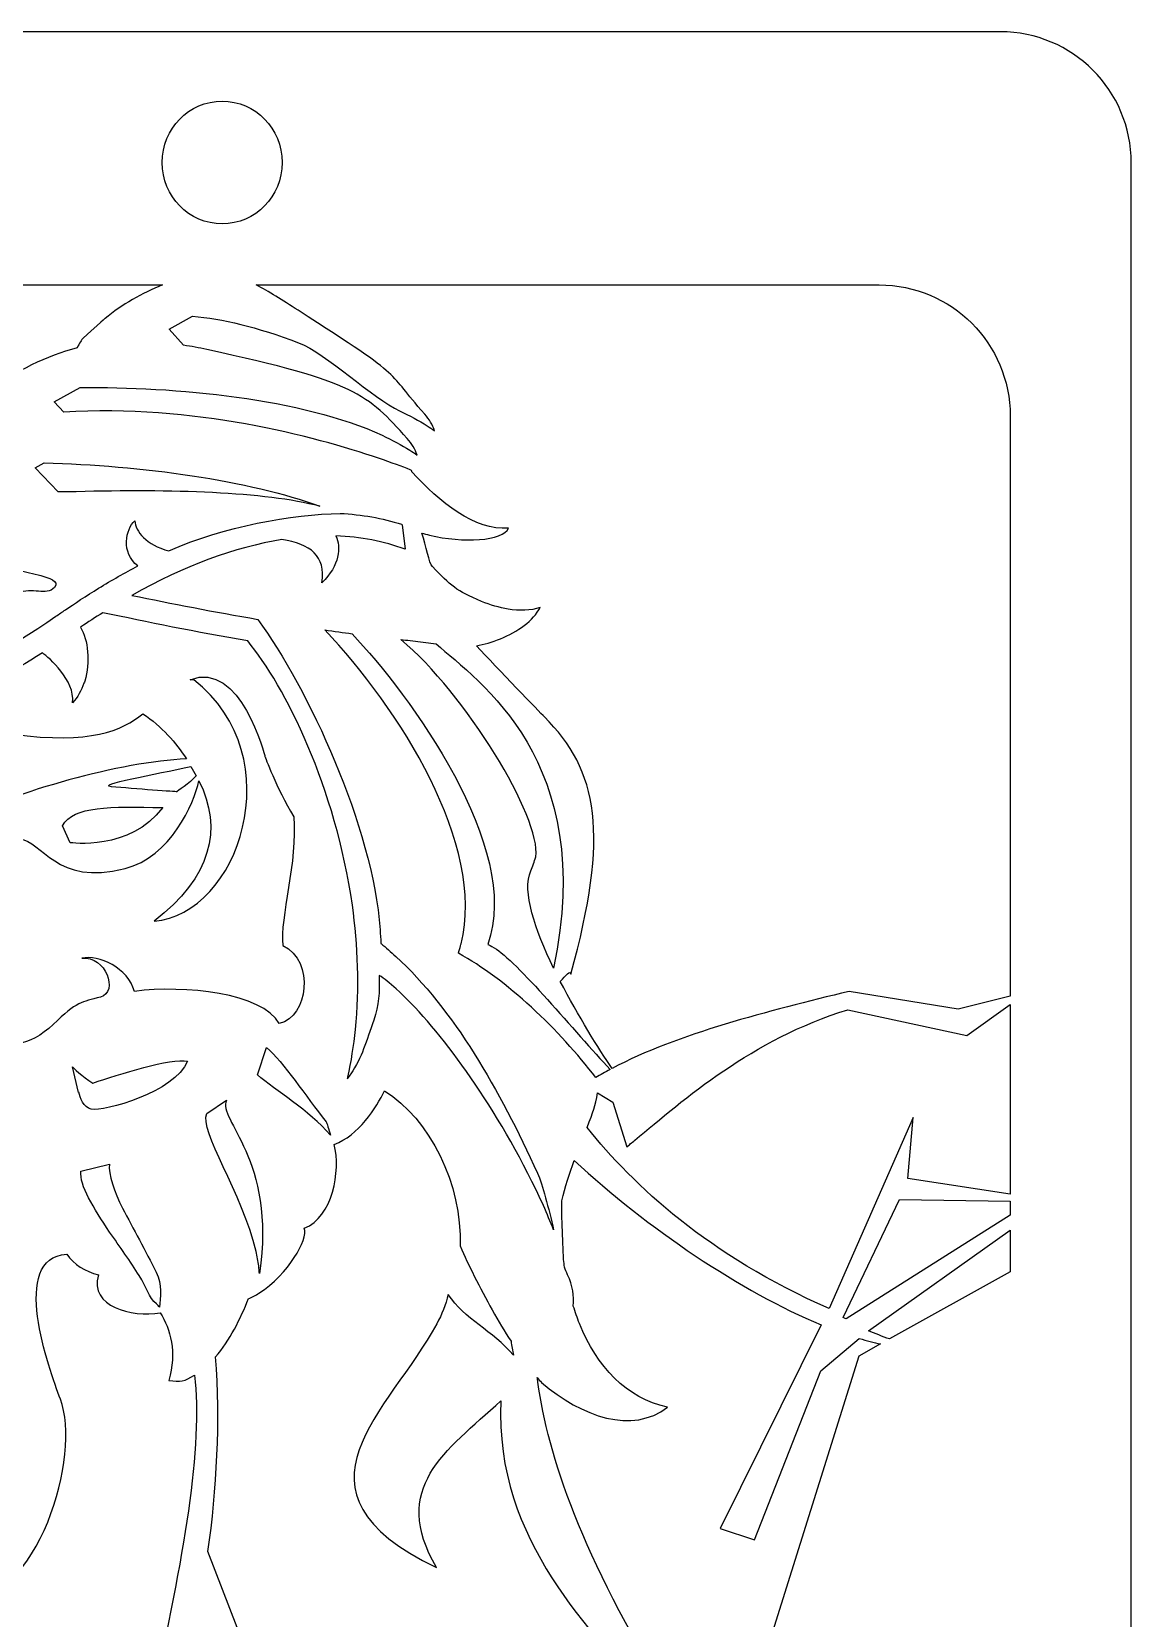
# Model space of a CAD drawing. Extents: x 895 to 1314, y 693 to 1260.
# Drawn here: x 1060.4 to 1313.9, y 894 to 1259.8 of the extents above; entities that cross this region are included whole.
import ezdxf

# ---------------------------------------------------------------- set-up
doc = ezdxf.new("R2010")
doc.units = 0
doc.layers.add('H0113', color=7, linetype='CONTINUOUS')

msp = doc.modelspace()

# ---------------------------------------------------------------- linework, layer by layer
at = {"layer": 'H0113', "color": 7}
for points in [[(1283.685968, 1259.750669), (924.856977, 1259.750669)], [(1313.885967, 723.276682), (1313.885967, 1229.545669)], [(952.782976, 1201.37767), (1090.536973, 1201.37767)], [(1112.119972, 1201.37767), (1255.758969, 1201.37767)], [(1077.272973, 1193.61067), (1077.259973, 1193.60867)], [(1095.388973, 1187.47367), (1092.013973, 1191.19667), (1097.409973, 1194.19467)], [(1067.743973, 1172.017671), (1065.562973, 1174.424671), (1071.510973, 1177.728671)], [(1285.963968, 1171.167671), (1285.963968, 1037.460674), (1273.997968, 1034.448674), (1248.845969, 1038.530674)], [(1061.182973, 1159.234671), (1063.228973, 1160.344671)], [(1066.445973, 1153.688671), (1061.182973, 1159.234671)], [(1145.764971, 1146.090671), (1146.442971, 1140.432671)], [(1147.623971, 1119.418672), (1153.619971, 1118.650672)], [(1097.708973, 1110.363672), (1096.855973, 1110.354672)], [(1069.208973, 1072.803673), (1067.473973, 1076.711673)], [(1248.511969, 1034.306674), (1275.985968, 1028.354674), (1285.963968, 1035.490674), (1285.963968, 991.816675), (1262.345968, 995.404675)], [(1112.393972, 1019.292675), (1114.526972, 1025.604674)], [(1071.115973, 1015.251675), (1069.788973, 1021.097674)], [(1100.736972, 1010.393675), (1105.282972, 1013.425675)], [(1190.83197, 1015.135675), (1194.35897, 1012.976675), (1197.61197, 1002.673675)], [(1262.345968, 995.404675), (1263.614968, 1009.479675), (1244.211969, 965.433676)], [(1071.694973, 997.069675), (1078.255973, 998.707675)], [(1247.473969, 963.311676), (1260.438968, 990.539675), (1285.963968, 990.161675), (1285.963968, 986.923675), (1248.109969, 963.049676)], [(1253.284969, 960.260676), (1285.963968, 983.466675), (1285.963968, 973.851676), (1258.140969, 958.394676)], [(1242.345969, 961.675676), (1219.05797, 914.728677), (1227.000969, 912.077677), (1242.273969, 951.074676), (1251.178969, 958.502676)], [(1256.066969, 957.241676), (1251.031969, 954.445676), (1226.374969, 875.685678)], [(1107.719972, 891.889678), (1100.995972, 909.407677)]]:
    msp.add_lwpolyline(points, dxfattribs=at)
at = {"layer": 'H0113', "color": 1}
for points in [[(1283.685968, 1259.750669), (924.856977, 1259.750669)], [(1313.885967, 723.276682), (1313.885967, 1229.545669)], [(952.782976, 1201.37767), (1090.536973, 1201.37767)], [(1112.119972, 1201.37767), (1255.758969, 1201.37767)], [(1077.272973, 1193.61067), (1077.259973, 1193.60867)], [(1095.388973, 1187.47367), (1092.013973, 1191.19667), (1097.409973, 1194.19467)], [(1067.743973, 1172.017671), (1065.562973, 1174.424671), (1071.510973, 1177.728671)], [(1285.963968, 1171.167671), (1285.963968, 1037.460674), (1273.997968, 1034.448674), (1248.845969, 1038.530674)], [(1061.182973, 1159.234671), (1063.228973, 1160.344671)], [(1066.445973, 1153.688671), (1061.182973, 1159.234671)], [(1145.764971, 1146.090671), (1146.442971, 1140.432671)], [(1147.623971, 1119.418672), (1153.619971, 1118.650672)], [(1097.708973, 1110.363672), (1096.855973, 1110.354672)], [(1069.208973, 1072.803673), (1067.473973, 1076.711673)], [(1248.511969, 1034.306674), (1275.985968, 1028.354674), (1285.963968, 1035.490674), (1285.963968, 991.816675), (1262.345968, 995.404675)], [(1112.393972, 1019.292675), (1114.526972, 1025.604674)], [(1071.115973, 1015.251675), (1069.788973, 1021.097674)], [(1100.736972, 1010.393675), (1105.282972, 1013.425675)], [(1190.83197, 1015.135675), (1194.35897, 1012.976675), (1197.61197, 1002.673675)], [(1262.345968, 995.404675), (1263.614968, 1009.479675), (1244.211969, 965.433676)], [(1071.694973, 997.069675), (1078.255973, 998.707675)], [(1247.473969, 963.311676), (1260.438968, 990.539675), (1285.963968, 990.161675), (1285.963968, 986.923675), (1248.109969, 963.049676)], [(1253.284969, 960.260676), (1285.963968, 983.466675), (1285.963968, 973.851676), (1258.140969, 958.394676)], [(1242.345969, 961.675676), (1219.05797, 914.728677), (1227.000969, 912.077677), (1242.273969, 951.074676), (1251.178969, 958.502676)], [(1256.066969, 957.241676), (1251.031969, 954.445676), (1226.374969, 875.685678)], [(1107.719972, 891.889678), (1100.995972, 909.407677)]]:
    msp.add_lwpolyline(points, dxfattribs=at)
for points in [[(1283.685968, 1259.750669)], [(1104.271972, 1243.743669)], [(1285.963968, 1171.167671)], [(1127.922972, 1121.843672)], [(1078.724973, 1085.703673)], [(1090.552973, 1080.906673)], [(1175.414971, 1066.328673)], [(1084.021973, 1038.530674)], [(1139.231972, 1031.909674)], [(1112.393972, 1019.292675)], [(1074.092973, 1011.388675)], [(1100.736972, 1010.393675)], [(1081.272973, 988.566675)]]:
    msp.add_lwpolyline(points, close=True, dxfattribs=at)
at = {"layer": 'H0113', "color": 7}
for points in [[(1313.885967, 1229.545669), (1313.885967, 1246.227669), (1300.364967, 1259.750669), (1283.685968, 1259.750669)], [(1090.428973, 1229.601669), (1090.428973, 1237.411669), (1096.626973, 1243.743669), (1104.271972, 1243.743669)], [(1104.271972, 1243.743669), (1111.915972, 1243.743669), (1118.113972, 1237.411669), (1118.113972, 1229.601669)], [(1104.271972, 1215.45967), (1096.626973, 1215.45967), (1090.428973, 1221.791669), (1090.428973, 1229.601669)], [(1118.113972, 1229.601669), (1118.113972, 1221.791669), (1111.915972, 1215.45967), (1104.271972, 1215.45967)], [(1090.536973, 1201.37767), (1085.759973, 1199.45367), (1081.172973, 1196.90167), (1077.272973, 1193.61067)], [(1121.763972, 1195.54667), (1118.114972, 1197.87767), (1115.018972, 1199.87667), (1112.119972, 1201.37767)], [(1255.758969, 1201.37767), (1272.440968, 1201.37767), (1285.963968, 1187.85267), (1285.963968, 1171.167671)], [(1077.259973, 1193.60867), (1077.259973, 1193.60867), (1077.850973, 1194.22667), (1072.192973, 1189.10467)], [(1097.409973, 1194.19467), (1104.316972, 1193.56367), (1112.136972, 1191.75667), (1121.904972, 1188.03567)], [(1150.965971, 1171.599671), (1141.736971, 1181.86167), (1147.772971, 1178.931671), (1121.763972, 1195.54667)], [(1072.192973, 1189.10467), (1071.871973, 1188.81467), (1071.326973, 1187.84067), (1070.845973, 1186.90467)], [(1070.845973, 1186.90467), (1063.744973, 1184.90467), (1056.543974, 1181.66567), (1050.821974, 1176.838671)], [(1100.736972, 1186.50167), (1098.917973, 1186.89767), (1097.136973, 1187.21567), (1095.388973, 1187.47367)], [(1146.941971, 1165.978671), (1137.711972, 1176.240671), (1135.156972, 1178.998671), (1100.736972, 1186.50167)], [(1121.904972, 1188.03567), (1128.213972, 1185.63167), (1139.107972, 1175.173671), (1145.192971, 1172.332671)], [(1071.510973, 1177.728671), (1093.215973, 1177.950671), (1122.822972, 1175.277671), (1141.168971, 1166.712671)], [(1140.340971, 1161.430671), (1125.606972, 1166.447671), (1097.506973, 1173.940671), (1067.743973, 1172.017671)], [(1145.192971, 1172.332671), (1147.493971, 1171.256671), (1149.630971, 1170.105671), (1151.568971, 1168.884671)], [(1153.242971, 1167.779671), (1152.775971, 1169.114671), (1152.057971, 1170.380671), (1150.965971, 1171.599671)], [(1141.168971, 1166.712671), (1143.469971, 1165.635671), (1145.605971, 1164.485671), (1147.543971, 1163.264671)], [(1151.568971, 1168.884671), (1152.143971, 1168.523671), (1152.702971, 1168.156671), (1153.242971, 1167.779671)], [(1149.217971, 1162.158671), (1148.750971, 1163.494671), (1148.033971, 1164.760671), (1146.941971, 1165.978671)], [(1147.543971, 1163.264671), (1148.118971, 1162.903671), (1148.678971, 1162.535671), (1149.217971, 1162.158671)], [(1063.228973, 1160.344671), (1085.490973, 1159.827671), (1110.718972, 1156.337671), (1126.760972, 1150.348671)], [(1147.602971, 1158.765671), (1145.806971, 1159.483671), (1143.354971, 1160.403671), (1140.340971, 1161.430671)], [(1147.925971, 1158.637671), (1147.823971, 1158.679671), (1147.710971, 1158.725671), (1147.602971, 1158.765671)], [(1148.008971, 1158.320671), (1147.981971, 1158.429671), (1147.954971, 1158.533671), (1147.925971, 1158.637671)], [(1170.293971, 1145.344671), (1162.643971, 1144.566671), (1154.359971, 1151.366671), (1148.008971, 1158.320671)], [(1070.634973, 1153.712671), (1069.237973, 1153.677671), (1067.839973, 1153.674671), (1066.445973, 1153.688671)], [(1126.760972, 1150.348671), (1114.102972, 1153.745671), (1092.250973, 1154.252671), (1070.634973, 1153.712671)], [(1091.980973, 1140.080671), (1104.532972, 1145.721671), (1120.518972, 1148.548671), (1131.503972, 1148.707671)], [(1131.503972, 1148.707671), (1136.449972, 1148.462671), (1141.181971, 1147.639671), (1145.654971, 1146.223671)], [(1084.838973, 1136.603672), (1080.845973, 1139.586672), (1082.034973, 1145.184671), (1084.132973, 1146.998671)], [(1084.132973, 1146.998671), (1084.303973, 1144.601671), (1086.724973, 1141.415671), (1091.980973, 1140.080671)], [(1145.654971, 1146.223671), (1145.694971, 1146.175671), (1145.725971, 1146.138671), (1145.764971, 1146.090671)], [(1152.076971, 1143.704671), (1159.710971, 1141.842671), (1169.032971, 1142.266671), (1170.293971, 1145.344671)], [(1118.044972, 1142.681671), (1107.204972, 1140.940671), (1095.509973, 1136.585672), (1083.461973, 1129.824672)], [(1127.267972, 1132.744672), (1128.289972, 1138.911672), (1124.553972, 1141.657671), (1118.044972, 1142.681671)], [(1130.504972, 1143.514671), (1131.724972, 1140.967671), (1131.406972, 1136.707672), (1127.267972, 1132.744672)], [(1146.442971, 1140.432671), (1141.520971, 1142.293671), (1136.207972, 1143.325671), (1130.504972, 1143.514671)], [(1152.744971, 1136.437672), (1151.953971, 1137.251672), (1151.329971, 1141.156671), (1150.289971, 1144.193671)], [(1150.289971, 1144.193671), (1150.870971, 1144.016671), (1151.467971, 1143.852671), (1152.076971, 1143.704671)], [(1057.441974, 1135.562672), (1058.971974, 1135.205672), (1060.673973, 1134.812672), (1062.495973, 1134.397672)], [(1062.495973, 1134.397672), (1064.029973, 1133.880672), (1066.933973, 1133.120672), (1065.596973, 1131.635672)], [(1075.762973, 1131.453672), (1078.814973, 1133.322672), (1081.842973, 1135.037672), (1084.838973, 1136.603672)], [(1164.084971, 1128.435672), (1158.230971, 1130.826672), (1156.965971, 1132.094672), (1152.744971, 1136.437672)], [(1065.596973, 1131.635672), (1063.695973, 1129.523672), (1060.560973, 1131.901672), (1057.040974, 1130.217672)], [(1068.149973, 1126.507672), (1069.995973, 1127.758672), (1073.069973, 1129.810672), (1075.747973, 1131.457672)], [(1075.747973, 1131.457672), (1075.752973, 1131.456672), (1075.757973, 1131.455672), (1075.762973, 1131.453672)], [(1065.946973, 1124.993672), (1066.683973, 1125.513672), (1067.415973, 1126.006672), (1068.149973, 1126.507672)], [(1083.461973, 1129.824672), (1092.525973, 1127.940672), (1102.536972, 1125.990672), (1112.517972, 1124.282672)], [(1170.175971, 1126.654672), (1168.188971, 1126.986672), (1166.126971, 1127.602672), (1164.084971, 1128.435672)], [(1168.414971, 1119.802672), (1172.393971, 1121.426672), (1176.080971, 1123.980672), (1177.575971, 1127.027672)], [(1177.575971, 1127.027672), (1175.385971, 1126.271672), (1172.845971, 1126.210672), (1170.175971, 1126.654672)], [(1032.189974, 1107.531672), (1043.336974, 1111.466672), (1054.966974, 1117.252672), (1065.946973, 1124.993672)], [(1076.743973, 1125.826672), (1075.044973, 1124.757672), (1073.336973, 1123.642672), (1071.626973, 1122.480672)], [(1110.170972, 1119.307672), (1098.482973, 1121.336672), (1086.825973, 1123.676672), (1076.743973, 1125.826672)], [(1112.517972, 1124.282672), (1124.022972, 1108.426672), (1139.006972, 1076.522673), (1140.679971, 1052.745674)], [(1071.626973, 1122.480672), (1073.341973, 1119.533672), (1073.903973, 1114.440672), (1072.569973, 1110.054672)], [(1134.287972, 1058.371674), (1130.479972, 1085.418673), (1118.797972, 1108.932672), (1110.170972, 1119.307672)], [(1127.922972, 1121.843672), (1130.131972, 1121.522672), (1132.227972, 1121.229672), (1134.205972, 1120.966672)], [(1159.358971, 1049.492674), (1165.126971, 1072.259673), (1145.006971, 1103.974672), (1127.922972, 1121.843672)], [(1134.205972, 1120.966672), (1147.373971, 1107.083672), (1173.588971, 1071.587673), (1165.497971, 1049.339674)], [(1176.589971, 1069.528673), (1177.913971, 1078.563673), (1160.274971, 1107.339672), (1145.476971, 1119.627672)], [(1145.476971, 1119.627672), (1146.212971, 1119.552672), (1146.931971, 1119.482672), (1147.623971, 1119.418672)], [(1162.888971, 1118.194672), (1164.667971, 1118.503672), (1166.569971, 1119.047672), (1168.414971, 1119.802672)], [(1062.846973, 1116.564672), (1048.432974, 1107.466672), (1032.372974, 1100.866672), (1016.941975, 1097.758673)], [(1069.788973, 1105.069672), (1070.367973, 1110.286672), (1064.358973, 1115.374672), (1062.846973, 1116.564672)], [(1153.619971, 1118.650672), (1163.303971, 1110.001672), (1190.74397, 1091.820673), (1180.69197, 1043.878674)], [(1178.554971, 1101.789672), (1177.430971, 1102.893672), (1167.805971, 1113.001672), (1162.888971, 1118.194672)], [(1096.878973, 1110.363672), (1108.582972, 1115.000672), (1114.136972, 1092.655673), (1114.136972, 1092.655673)], [(1072.409973, 1109.560672), (1071.836973, 1107.888672), (1070.979973, 1106.333672), (1069.788973, 1105.069672)], [(1072.569973, 1110.054672), (1072.517973, 1109.885672), (1072.463973, 1109.724672), (1072.409973, 1109.560672)], [(1088.569973, 1054.693674), (1107.960972, 1056.297674), (1120.595972, 1092.323673), (1097.708973, 1110.363672)], [(1096.855973, 1110.354672), (1096.864973, 1110.358672), (1096.873973, 1110.361672), (1096.878973, 1110.363672)], [(1056.053974, 1097.786673), (1074.149973, 1095.450673), (1081.029973, 1098.607673), (1086.013973, 1102.545672)], [(1086.013973, 1102.545672), (1090.382973, 1099.514673), (1093.594973, 1095.885673), (1096.021973, 1092.109673)], [(1184.62697, 1042.464674), (1193.63297, 1074.596673), (1191.00297, 1089.591673), (1178.554971, 1101.789672)], [(1096.021973, 1092.109673), (1081.321973, 1091.570673), (1055.426974, 1084.283673), (1045.134974, 1078.419673)], [(1078.724973, 1085.703673), (1074.758973, 1086.075673), (1089.083973, 1088.590673), (1097.069973, 1090.384673)], [(1097.069973, 1090.384673), (1097.486973, 1089.662673), (1097.879973, 1088.938673), (1098.246973, 1088.213673)], [(1114.136972, 1092.655673), (1114.136972, 1092.655673), (1116.697972, 1085.586673), (1120.767972, 1078.771673)], [(1081.869973, 1066.835673), (1092.357973, 1069.538673), (1097.805973, 1081.784673), (1098.912973, 1087.089673)], [(1098.912973, 1087.089673), (1104.448972, 1076.014673), (1101.762972, 1064.779673), (1088.569973, 1054.693674)], [(1098.246973, 1088.213673), (1096.841973, 1086.561673), (1093.785973, 1084.543673), (1093.785973, 1084.543673)], [(1093.785973, 1084.543673), (1093.785973, 1084.543673), (1084.021973, 1085.206673), (1078.724973, 1085.703673)], [(1067.473973, 1076.711673), (1070.009973, 1081.343673), (1078.415973, 1081.127673), (1090.552973, 1080.906673)], [(1090.552973, 1080.906673), (1083.109973, 1070.808673), (1069.208973, 1072.803673), (1069.208973, 1072.803673)], [(1120.767972, 1078.771673), (1121.739972, 1068.581673), (1117.446972, 1055.410674), (1118.276972, 1049.124674)], [(1057.542974, 1073.622673), (1062.839973, 1073.374673), (1065.817973, 1062.696673), (1081.869973, 1066.835673)], [(1175.414971, 1066.328673), (1175.850971, 1067.360673), (1176.237971, 1068.429673), (1176.589971, 1069.528673)], [(1180.69197, 1043.878674), (1176.371971, 1052.780674), (1173.403971, 1061.587673), (1175.414971, 1066.328673)], [(1134.984972, 1029.701674), (1135.971972, 1039.413674), (1135.596972, 1049.097674), (1134.287972, 1058.371674)], [(1140.679971, 1052.745674), (1140.751971, 1051.691674), (1140.810971, 1050.639674), (1140.863971, 1049.590674)], [(1084.021973, 1038.530674), (1082.696973, 1043.828674), (1075.746973, 1047.138674), (1071.938973, 1046.146674)], [(1071.938973, 1046.146674), (1077.402973, 1046.807674), (1080.486973, 1038.372674), (1076.186973, 1037.215674)], [(1118.276972, 1049.124674), (1125.723972, 1045.320674), (1124.067972, 1032.738674), (1117.446972, 1031.084674)], [(1140.863971, 1049.590674), (1140.873971, 1049.583674), (1140.882971, 1049.579674), (1140.895971, 1049.570674)], [(1140.895971, 1049.570674), (1142.023971, 1048.631674), (1143.158971, 1047.629674), (1144.290971, 1046.596674)], [(1144.290971, 1046.596674), (1157.615971, 1034.447674), (1168.292971, 1015.657675), (1176.968971, 996.642675)], [(1158.738971, 1047.303674), (1158.923971, 1047.888674), (1159.090971, 1048.470674), (1159.245971, 1049.059674)], [(1190.41597, 1018.640675), (1182.21897, 1029.499674), (1169.636971, 1041.457674), (1158.738971, 1047.303674)], [(1159.245971, 1049.059674), (1159.275971, 1049.259674), (1159.304971, 1049.406674), (1159.358971, 1049.492674)], [(1165.497971, 1049.339674), (1165.751971, 1049.269674), (1166.187971, 1049.020674), (1166.988971, 1048.569674)], [(1166.988971, 1048.569674), (1172.045971, 1045.702674), (1185.78597, 1028.957674), (1193.71597, 1020.514674)], [(1182.23997, 1040.789674), (1183.49397, 1042.290674), (1184.65497, 1043.513674), (1184.62697, 1042.464674)], [(1117.446972, 1031.084674), (1113.478972, 1038.201674), (1095.605973, 1040.022674), (1084.021973, 1038.530674)], [(1140.488971, 1042.209674), (1140.524971, 1038.260674), (1140.490971, 1035.385674), (1139.231972, 1031.909674)], [(1144.383971, 1039.102674), (1142.915971, 1040.433674), (1141.600971, 1041.478674), (1140.488971, 1042.209674)], [(1175.703971, 994.686675), (1165.564971, 1015.000675), (1153.216971, 1031.114674), (1144.383971, 1039.102674)], [(1194.16597, 1020.756674), (1191.14897, 1025.276674), (1186.32697, 1032.883674), (1182.23997, 1040.789674)], [(1076.186973, 1037.215674), (1071.884973, 1036.055674), (1070.783973, 1036.213674), (1065.319973, 1030.919674)], [(1248.845969, 1038.530674), (1230.296969, 1034.001674), (1209.37797, 1028.803674), (1194.16597, 1020.756674)], [(1139.231972, 1031.909674), (1137.473972, 1027.050674), (1136.532972, 1023.272674), (1133.909972, 1019.530675)], [(1199.44997, 1004.255675), (1210.75097, 1013.619675), (1226.355969, 1027.418674), (1248.511969, 1034.306674)], [(1065.319973, 1030.919674), (1059.859974, 1025.624674), (1053.903974, 1025.292674), (1050.426974, 1028.271674)], [(1133.265972, 1018.739675), (1134.048972, 1022.381674), (1134.614972, 1026.043674), (1134.984972, 1029.701674)], [(1114.526972, 1025.604674), (1118.342972, 1022.264674), (1123.583972, 1014.283675), (1128.223972, 1008.458675)], [(1069.788973, 1021.097674), (1069.788973, 1021.097674), (1072.010973, 1018.820675), (1074.460973, 1017.401675)], [(1096.267973, 1022.420674), (1093.397973, 1015.251675), (1076.849973, 1010.724675), (1074.092973, 1011.388675)], [(1074.460973, 1017.401675), (1080.409973, 1019.409675), (1092.565973, 1023.245674), (1096.267973, 1022.420674)], [(1193.71597, 1020.514674), (1192.58197, 1019.906675), (1191.48097, 1019.281675), (1190.41597, 1018.640675)], [(1129.224972, 1005.417675), (1124.284972, 1011.147675), (1116.574972, 1015.630675), (1112.393972, 1019.292675)], [(1133.909972, 1019.530675), (1133.646972, 1019.155675), (1133.409972, 1018.776675), (1133.185972, 1018.394675)], [(1133.185972, 1018.394675), (1133.210972, 1018.509675), (1133.240972, 1018.624675), (1133.265972, 1018.739675)], [(1071.245973, 1015.262675), (1071.155973, 1015.253675), (1071.115973, 1015.251675), (1071.115973, 1015.251675)], [(1074.092973, 1011.388675), (1072.188973, 1011.846675), (1071.493973, 1013.981675), (1071.245973, 1015.262675)], [(1105.282972, 1013.425675), (1103.055972, 1008.971675), (1116.819972, 1000.106675), (1112.869972, 973.463676)], [(1130.116972, 1003.251675), (1135.610972, 1005.230675), (1139.925972, 1011.780675), (1141.671971, 1015.605675)], [(1141.671971, 1015.605675), (1152.155971, 1009.096675), (1159.654971, 994.000675), (1159.108971, 979.855676)], [(1188.40897, 1007.151675), (1189.90997, 1010.963675), (1190.28097, 1011.996675), (1190.83197, 1015.135675)], [(1112.077972, 978.559676), (1108.993972, 991.913675), (1098.814973, 1006.555675), (1100.736972, 1010.393675)], [(1128.223972, 1008.458675), (1128.408972, 1008.203675), (1128.841972, 1006.741675), (1129.224972, 1005.417675)], [(1244.211969, 965.433676), (1216.37497, 977.575676), (1199.09597, 993.784675), (1188.40897, 1007.151675)], [(1123.179972, 983.912675), (1129.821972, 986.548675), (1131.618972, 997.073675), (1130.116972, 1003.251675)], [(1197.61197, 1002.673675), (1197.86197, 1002.899675), (1198.12197, 1003.125675), (1198.38097, 1003.348675)], [(1198.38097, 1003.348675), (1198.73097, 1003.653675), (1199.08897, 1003.955675), (1199.44997, 1004.255675)], [(1078.255973, 998.707675), (1078.032973, 996.421675), (1079.336973, 992.230675), (1081.272973, 988.566675)], [(1182.61397, 990.264675), (1183.29597, 993.434675), (1184.33797, 996.550675), (1185.46097, 999.556675)], [(1185.46097, 999.556675), (1202.30697, 983.885675), (1224.063969, 969.245676), (1242.345969, 961.675676)], [(1078.329973, 983.054675), (1074.573973, 988.573675), (1071.372973, 993.806675), (1071.694973, 997.069675)], [(1176.968971, 996.642675), (1178.188971, 993.964675), (1179.511971, 988.553675), (1180.70297, 983.518675)], [(1180.70297, 983.518675), (1179.213971, 987.279675), (1177.530971, 991.018675), (1175.703971, 994.686675)], [(1081.272973, 988.566675), (1083.787973, 983.800675), (1086.593973, 978.668676), (1089.065973, 973.815676)], [(1182.97797, 976.724676), (1182.78897, 980.997675), (1182.47997, 988.230675), (1182.61397, 990.264675)], [(1112.752972, 968.934676), (1119.519972, 973.385676), (1124.221972, 981.376675), (1123.179972, 983.912675)], [(1085.167973, 972.997676), (1083.130973, 976.202676), (1080.624973, 979.679676), (1078.329973, 983.054675)], [(1066.975973, 944.517676), (1064.333973, 951.485676), (1055.140974, 977.183676), (1068.423973, 977.943676)], [(1068.423973, 977.943676), (1070.038973, 975.565676), (1072.739973, 973.984676), (1075.746973, 973.155676)], [(1112.688972, 975.238676), (1112.541972, 976.330676), (1112.334972, 977.438676), (1112.077972, 978.559676)], [(1159.108971, 979.855676), (1160.159971, 977.526676), (1161.260971, 975.202676), (1162.402971, 972.909676)], [(1183.20997, 974.929676), (1183.11997, 975.522676), (1183.05097, 976.124676), (1182.97797, 976.724676)], [(1075.746973, 973.155676), (1073.603973, 965.804676), (1083.381973, 963.339676), (1089.981973, 964.441676)], [(1089.090973, 966.482676), (1087.452973, 967.777676), (1086.742973, 970.522676), (1085.167973, 972.997676)], [(1089.065973, 973.815676), (1090.516973, 970.966676), (1089.971973, 967.974676), (1089.840973, 965.693676)], [(1112.869972, 973.463676), (1112.827972, 974.049676), (1112.769972, 974.641676), (1112.688972, 975.238676)], [(1162.402971, 972.909676), (1165.075971, 967.553676), (1167.954971, 962.406676), (1170.871971, 957.875676)], [(1183.91997, 973.209676), (1183.65397, 973.781676), (1183.42197, 974.354676), (1183.20997, 974.929676)], [(1185.23097, 965.991676), (1185.45897, 968.297676), (1185.08497, 970.691676), (1183.91997, 973.209676)], [(1089.840973, 965.693676), (1089.667973, 965.953676), (1089.421973, 966.219676), (1089.090973, 966.482676)], [(1102.769972, 954.283676), (1105.965972, 958.022676), (1108.537972, 963.090676), (1110.321972, 967.690676)], [(1110.321972, 967.690676), (1111.168972, 968.058676), (1111.975972, 968.476676), (1112.752972, 968.934676)], [(1156.387971, 968.656676), (1155.792971, 966.314676), (1154.925971, 964.046676), (1153.766971, 961.912676)], [(1171.410971, 954.646676), (1166.654971, 960.296676), (1160.085971, 962.963676), (1156.387971, 968.656676)], [(1186.65897, 961.971676), (1186.13397, 963.272676), (1185.66197, 964.615676), (1185.23097, 965.991676)], [(1089.981973, 964.441676), (1092.344973, 960.612676), (1093.853973, 955.401676), (1091.962973, 948.822676)], [(1153.766971, 961.912676), (1142.731971, 941.609676), (1117.065972, 923.334677), (1153.689971, 905.678677)], [(1206.97697, 942.698676), (1197.44697, 944.643676), (1190.64997, 952.085676), (1186.65897, 961.971676)], [(1248.109969, 963.049676), (1247.897969, 963.135676), (1247.689969, 963.223676), (1247.473969, 963.311676)], [(1251.178969, 958.502676), (1252.861969, 957.999676), (1254.490969, 957.575676), (1256.066969, 957.241676)], [(1258.140969, 958.394676), (1256.543969, 958.947676), (1254.825969, 959.683676), (1253.284969, 960.260676)], [(1170.871971, 957.875676), (1171.033971, 956.806676), (1171.216971, 955.729676), (1171.410971, 954.646676)], [(1100.995972, 909.407677), (1103.037972, 923.598677), (1103.881972, 939.454677), (1102.769972, 954.283676)], [(1097.857973, 950.089676), (1099.938973, 933.893677), (1095.296973, 907.659677), (1088.201973, 875.685678)], [(1091.962973, 948.822676), (1094.584973, 948.511676), (1095.632973, 948.485676), (1097.857973, 950.089676)], [(1177.059971, 948.407676), (1177.007971, 948.775676), (1176.957971, 949.138676), (1176.912971, 949.502676)], [(1176.912971, 949.502676), (1177.237971, 949.109676), (1177.560971, 948.732676), (1177.882971, 948.367676)], [(1207.32197, 875.685678), (1187.21197, 908.241677), (1179.417971, 931.504677), (1177.059971, 948.407676)], [(1177.882971, 948.367676), (1187.22997, 940.433676), (1198.81897, 936.342677), (1206.97697, 942.698676)], [(1042.730974, 896.134678), (1062.366973, 897.899678), (1071.829973, 931.719677), (1066.975973, 944.517676)], [(1153.689971, 905.678677), (1142.993971, 924.171677), (1155.625971, 932.374677), (1168.543971, 944.148676)], [(1168.543971, 944.148676), (1166.969971, 911.461677), (1190.14797, 890.798678), (1202.47797, 875.685678)]]:
    msp.add_open_spline(points, degree=3, dxfattribs=at)
at = {"layer": 'H0113', "color": 1}
for points in [[(1313.885967, 1229.545669), (1313.885967, 1246.227669), (1300.364967, 1259.750669), (1283.685968, 1259.750669)], [(1090.428973, 1229.601669), (1090.428973, 1237.411669), (1096.626973, 1243.743669), (1104.271972, 1243.743669)], [(1104.271972, 1243.743669), (1111.915972, 1243.743669), (1118.113972, 1237.411669), (1118.113972, 1229.601669)], [(1104.271972, 1215.45967), (1096.626973, 1215.45967), (1090.428973, 1221.791669), (1090.428973, 1229.601669)], [(1118.113972, 1229.601669), (1118.113972, 1221.791669), (1111.915972, 1215.45967), (1104.271972, 1215.45967)], [(1090.536973, 1201.37767), (1085.759973, 1199.45367), (1081.172973, 1196.90167), (1077.272973, 1193.61067)], [(1121.763972, 1195.54667), (1118.114972, 1197.87767), (1115.018972, 1199.87667), (1112.119972, 1201.37767)], [(1255.758969, 1201.37767), (1272.440968, 1201.37767), (1285.963968, 1187.85267), (1285.963968, 1171.167671)], [(1077.259973, 1193.60867), (1077.259973, 1193.60867), (1077.850973, 1194.22667), (1072.192973, 1189.10467)], [(1097.409973, 1194.19467), (1104.316972, 1193.56367), (1112.136972, 1191.75667), (1121.904972, 1188.03567)], [(1150.965971, 1171.599671), (1141.736971, 1181.86167), (1147.772971, 1178.931671), (1121.763972, 1195.54667)], [(1072.192973, 1189.10467), (1071.871973, 1188.81467), (1071.326973, 1187.84067), (1070.845973, 1186.90467)], [(1070.845973, 1186.90467), (1063.744973, 1184.90467), (1056.543974, 1181.66567), (1050.821974, 1176.838671)], [(1100.736972, 1186.50167), (1098.917973, 1186.89767), (1097.136973, 1187.21567), (1095.388973, 1187.47367)], [(1146.941971, 1165.978671), (1137.711972, 1176.240671), (1135.156972, 1178.998671), (1100.736972, 1186.50167)], [(1121.904972, 1188.03567), (1128.213972, 1185.63167), (1139.107972, 1175.173671), (1145.192971, 1172.332671)], [(1071.510973, 1177.728671), (1093.215973, 1177.950671), (1122.822972, 1175.277671), (1141.168971, 1166.712671)], [(1140.340971, 1161.430671), (1125.606972, 1166.447671), (1097.506973, 1173.940671), (1067.743973, 1172.017671)], [(1145.192971, 1172.332671), (1147.493971, 1171.256671), (1149.630971, 1170.105671), (1151.568971, 1168.884671)], [(1153.242971, 1167.779671), (1152.775971, 1169.114671), (1152.057971, 1170.380671), (1150.965971, 1171.599671)], [(1141.168971, 1166.712671), (1143.469971, 1165.635671), (1145.605971, 1164.485671), (1147.543971, 1163.264671)], [(1151.568971, 1168.884671), (1152.143971, 1168.523671), (1152.702971, 1168.156671), (1153.242971, 1167.779671)], [(1149.217971, 1162.158671), (1148.750971, 1163.494671), (1148.033971, 1164.760671), (1146.941971, 1165.978671)], [(1147.543971, 1163.264671), (1148.118971, 1162.903671), (1148.678971, 1162.535671), (1149.217971, 1162.158671)], [(1063.228973, 1160.344671), (1085.490973, 1159.827671), (1110.718972, 1156.337671), (1126.760972, 1150.348671)], [(1147.602971, 1158.765671), (1145.806971, 1159.483671), (1143.354971, 1160.403671), (1140.340971, 1161.430671)], [(1147.925971, 1158.637671), (1147.823971, 1158.679671), (1147.710971, 1158.725671), (1147.602971, 1158.765671)], [(1148.008971, 1158.320671), (1147.981971, 1158.429671), (1147.954971, 1158.533671), (1147.925971, 1158.637671)], [(1170.293971, 1145.344671), (1162.643971, 1144.566671), (1154.359971, 1151.366671), (1148.008971, 1158.320671)], [(1070.634973, 1153.712671), (1069.237973, 1153.677671), (1067.839973, 1153.674671), (1066.445973, 1153.688671)], [(1126.760972, 1150.348671), (1114.102972, 1153.745671), (1092.250973, 1154.252671), (1070.634973, 1153.712671)], [(1091.980973, 1140.080671), (1104.532972, 1145.721671), (1120.518972, 1148.548671), (1131.503972, 1148.707671)], [(1131.503972, 1148.707671), (1136.449972, 1148.462671), (1141.181971, 1147.639671), (1145.654971, 1146.223671)], [(1084.838973, 1136.603672), (1080.845973, 1139.586672), (1082.034973, 1145.184671), (1084.132973, 1146.998671)], [(1084.132973, 1146.998671), (1084.303973, 1144.601671), (1086.724973, 1141.415671), (1091.980973, 1140.080671)], [(1145.654971, 1146.223671), (1145.694971, 1146.175671), (1145.725971, 1146.138671), (1145.764971, 1146.090671)], [(1152.076971, 1143.704671), (1159.710971, 1141.842671), (1169.032971, 1142.266671), (1170.293971, 1145.344671)], [(1118.044972, 1142.681671), (1107.204972, 1140.940671), (1095.509973, 1136.585672), (1083.461973, 1129.824672)], [(1127.267972, 1132.744672), (1128.289972, 1138.911672), (1124.553972, 1141.657671), (1118.044972, 1142.681671)], [(1130.504972, 1143.514671), (1131.724972, 1140.967671), (1131.406972, 1136.707672), (1127.267972, 1132.744672)], [(1146.442971, 1140.432671), (1141.520971, 1142.293671), (1136.207972, 1143.325671), (1130.504972, 1143.514671)], [(1152.744971, 1136.437672), (1151.953971, 1137.251672), (1151.329971, 1141.156671), (1150.289971, 1144.193671)], [(1150.289971, 1144.193671), (1150.870971, 1144.016671), (1151.467971, 1143.852671), (1152.076971, 1143.704671)], [(1057.441974, 1135.562672), (1058.971974, 1135.205672), (1060.673973, 1134.812672), (1062.495973, 1134.397672)], [(1062.495973, 1134.397672), (1064.029973, 1133.880672), (1066.933973, 1133.120672), (1065.596973, 1131.635672)], [(1075.762973, 1131.453672), (1078.814973, 1133.322672), (1081.842973, 1135.037672), (1084.838973, 1136.603672)], [(1164.084971, 1128.435672), (1158.230971, 1130.826672), (1156.965971, 1132.094672), (1152.744971, 1136.437672)], [(1065.596973, 1131.635672), (1063.695973, 1129.523672), (1060.560973, 1131.901672), (1057.040974, 1130.217672)], [(1068.149973, 1126.507672), (1069.995973, 1127.758672), (1073.069973, 1129.810672), (1075.747973, 1131.457672)], [(1075.747973, 1131.457672), (1075.752973, 1131.456672), (1075.757973, 1131.455672), (1075.762973, 1131.453672)], [(1065.946973, 1124.993672), (1066.683973, 1125.513672), (1067.415973, 1126.006672), (1068.149973, 1126.507672)], [(1083.461973, 1129.824672), (1092.525973, 1127.940672), (1102.536972, 1125.990672), (1112.517972, 1124.282672)], [(1170.175971, 1126.654672), (1168.188971, 1126.986672), (1166.126971, 1127.602672), (1164.084971, 1128.435672)], [(1168.414971, 1119.802672), (1172.393971, 1121.426672), (1176.080971, 1123.980672), (1177.575971, 1127.027672)], [(1177.575971, 1127.027672), (1175.385971, 1126.271672), (1172.845971, 1126.210672), (1170.175971, 1126.654672)], [(1032.189974, 1107.531672), (1043.336974, 1111.466672), (1054.966974, 1117.252672), (1065.946973, 1124.993672)], [(1076.743973, 1125.826672), (1075.044973, 1124.757672), (1073.336973, 1123.642672), (1071.626973, 1122.480672)], [(1110.170972, 1119.307672), (1098.482973, 1121.336672), (1086.825973, 1123.676672), (1076.743973, 1125.826672)], [(1112.517972, 1124.282672), (1124.022972, 1108.426672), (1139.006972, 1076.522673), (1140.679971, 1052.745674)], [(1071.626973, 1122.480672), (1073.341973, 1119.533672), (1073.903973, 1114.440672), (1072.569973, 1110.054672)], [(1134.287972, 1058.371674), (1130.479972, 1085.418673), (1118.797972, 1108.932672), (1110.170972, 1119.307672)], [(1127.922972, 1121.843672), (1130.131972, 1121.522672), (1132.227972, 1121.229672), (1134.205972, 1120.966672)], [(1159.358971, 1049.492674), (1165.126971, 1072.259673), (1145.006971, 1103.974672), (1127.922972, 1121.843672)], [(1134.205972, 1120.966672), (1147.373971, 1107.083672), (1173.588971, 1071.587673), (1165.497971, 1049.339674)], [(1176.589971, 1069.528673), (1177.913971, 1078.563673), (1160.274971, 1107.339672), (1145.476971, 1119.627672)], [(1145.476971, 1119.627672), (1146.212971, 1119.552672), (1146.931971, 1119.482672), (1147.623971, 1119.418672)], [(1162.888971, 1118.194672), (1164.667971, 1118.503672), (1166.569971, 1119.047672), (1168.414971, 1119.802672)], [(1062.846973, 1116.564672), (1048.432974, 1107.466672), (1032.372974, 1100.866672), (1016.941975, 1097.758673)], [(1069.788973, 1105.069672), (1070.367973, 1110.286672), (1064.358973, 1115.374672), (1062.846973, 1116.564672)], [(1153.619971, 1118.650672), (1163.303971, 1110.001672), (1190.74397, 1091.820673), (1180.69197, 1043.878674)], [(1178.554971, 1101.789672), (1177.430971, 1102.893672), (1167.805971, 1113.001672), (1162.888971, 1118.194672)], [(1096.878973, 1110.363672), (1108.582972, 1115.000672), (1114.136972, 1092.655673), (1114.136972, 1092.655673)], [(1072.409973, 1109.560672), (1071.836973, 1107.888672), (1070.979973, 1106.333672), (1069.788973, 1105.069672)], [(1072.569973, 1110.054672), (1072.517973, 1109.885672), (1072.463973, 1109.724672), (1072.409973, 1109.560672)], [(1088.569973, 1054.693674), (1107.960972, 1056.297674), (1120.595972, 1092.323673), (1097.708973, 1110.363672)], [(1096.855973, 1110.354672), (1096.864973, 1110.358672), (1096.873973, 1110.361672), (1096.878973, 1110.363672)], [(1056.053974, 1097.786673), (1074.149973, 1095.450673), (1081.029973, 1098.607673), (1086.013973, 1102.545672)], [(1086.013973, 1102.545672), (1090.382973, 1099.514673), (1093.594973, 1095.885673), (1096.021973, 1092.109673)], [(1184.62697, 1042.464674), (1193.63297, 1074.596673), (1191.00297, 1089.591673), (1178.554971, 1101.789672)], [(1096.021973, 1092.109673), (1081.321973, 1091.570673), (1055.426974, 1084.283673), (1045.134974, 1078.419673)], [(1078.724973, 1085.703673), (1074.758973, 1086.075673), (1089.083973, 1088.590673), (1097.069973, 1090.384673)], [(1097.069973, 1090.384673), (1097.486973, 1089.662673), (1097.879973, 1088.938673), (1098.246973, 1088.213673)], [(1114.136972, 1092.655673), (1114.136972, 1092.655673), (1116.697972, 1085.586673), (1120.767972, 1078.771673)], [(1081.869973, 1066.835673), (1092.357973, 1069.538673), (1097.805973, 1081.784673), (1098.912973, 1087.089673)], [(1098.912973, 1087.089673), (1104.448972, 1076.014673), (1101.762972, 1064.779673), (1088.569973, 1054.693674)], [(1098.246973, 1088.213673), (1096.841973, 1086.561673), (1093.785973, 1084.543673), (1093.785973, 1084.543673)], [(1093.785973, 1084.543673), (1093.785973, 1084.543673), (1084.021973, 1085.206673), (1078.724973, 1085.703673)], [(1067.473973, 1076.711673), (1070.009973, 1081.343673), (1078.415973, 1081.127673), (1090.552973, 1080.906673)], [(1090.552973, 1080.906673), (1083.109973, 1070.808673), (1069.208973, 1072.803673), (1069.208973, 1072.803673)], [(1120.767972, 1078.771673), (1121.739972, 1068.581673), (1117.446972, 1055.410674), (1118.276972, 1049.124674)], [(1057.542974, 1073.622673), (1062.839973, 1073.374673), (1065.817973, 1062.696673), (1081.869973, 1066.835673)], [(1175.414971, 1066.328673), (1175.850971, 1067.360673), (1176.237971, 1068.429673), (1176.589971, 1069.528673)], [(1180.69197, 1043.878674), (1176.371971, 1052.780674), (1173.403971, 1061.587673), (1175.414971, 1066.328673)], [(1134.984972, 1029.701674), (1135.971972, 1039.413674), (1135.596972, 1049.097674), (1134.287972, 1058.371674)], [(1140.679971, 1052.745674), (1140.751971, 1051.691674), (1140.810971, 1050.639674), (1140.863971, 1049.590674)], [(1084.021973, 1038.530674), (1082.696973, 1043.828674), (1075.746973, 1047.138674), (1071.938973, 1046.146674)], [(1071.938973, 1046.146674), (1077.402973, 1046.807674), (1080.486973, 1038.372674), (1076.186973, 1037.215674)], [(1118.276972, 1049.124674), (1125.723972, 1045.320674), (1124.067972, 1032.738674), (1117.446972, 1031.084674)], [(1140.863971, 1049.590674), (1140.873971, 1049.583674), (1140.882971, 1049.579674), (1140.895971, 1049.570674)], [(1140.895971, 1049.570674), (1142.023971, 1048.631674), (1143.158971, 1047.629674), (1144.290971, 1046.596674)], [(1144.290971, 1046.596674), (1157.615971, 1034.447674), (1168.292971, 1015.657675), (1176.968971, 996.642675)], [(1158.738971, 1047.303674), (1158.923971, 1047.888674), (1159.090971, 1048.470674), (1159.245971, 1049.059674)], [(1190.41597, 1018.640675), (1182.21897, 1029.499674), (1169.636971, 1041.457674), (1158.738971, 1047.303674)], [(1159.245971, 1049.059674), (1159.275971, 1049.259674), (1159.304971, 1049.406674), (1159.358971, 1049.492674)], [(1165.497971, 1049.339674), (1165.751971, 1049.269674), (1166.187971, 1049.020674), (1166.988971, 1048.569674)], [(1166.988971, 1048.569674), (1172.045971, 1045.702674), (1185.78597, 1028.957674), (1193.71597, 1020.514674)], [(1182.23997, 1040.789674), (1183.49397, 1042.290674), (1184.65497, 1043.513674), (1184.62697, 1042.464674)], [(1117.446972, 1031.084674), (1113.478972, 1038.201674), (1095.605973, 1040.022674), (1084.021973, 1038.530674)], [(1140.488971, 1042.209674), (1140.524971, 1038.260674), (1140.490971, 1035.385674), (1139.231972, 1031.909674)], [(1144.383971, 1039.102674), (1142.915971, 1040.433674), (1141.600971, 1041.478674), (1140.488971, 1042.209674)], [(1175.703971, 994.686675), (1165.564971, 1015.000675), (1153.216971, 1031.114674), (1144.383971, 1039.102674)], [(1194.16597, 1020.756674), (1191.14897, 1025.276674), (1186.32697, 1032.883674), (1182.23997, 1040.789674)], [(1076.186973, 1037.215674), (1071.884973, 1036.055674), (1070.783973, 1036.213674), (1065.319973, 1030.919674)], [(1248.845969, 1038.530674), (1230.296969, 1034.001674), (1209.37797, 1028.803674), (1194.16597, 1020.756674)], [(1139.231972, 1031.909674), (1137.473972, 1027.050674), (1136.532972, 1023.272674), (1133.909972, 1019.530675)], [(1199.44997, 1004.255675), (1210.75097, 1013.619675), (1226.355969, 1027.418674), (1248.511969, 1034.306674)], [(1065.319973, 1030.919674), (1059.859974, 1025.624674), (1053.903974, 1025.292674), (1050.426974, 1028.271674)], [(1133.265972, 1018.739675), (1134.048972, 1022.381674), (1134.614972, 1026.043674), (1134.984972, 1029.701674)], [(1114.526972, 1025.604674), (1118.342972, 1022.264674), (1123.583972, 1014.283675), (1128.223972, 1008.458675)], [(1069.788973, 1021.097674), (1069.788973, 1021.097674), (1072.010973, 1018.820675), (1074.460973, 1017.401675)], [(1096.267973, 1022.420674), (1093.397973, 1015.251675), (1076.849973, 1010.724675), (1074.092973, 1011.388675)], [(1074.460973, 1017.401675), (1080.409973, 1019.409675), (1092.565973, 1023.245674), (1096.267973, 1022.420674)], [(1193.71597, 1020.514674), (1192.58197, 1019.906675), (1191.48097, 1019.281675), (1190.41597, 1018.640675)], [(1129.224972, 1005.417675), (1124.284972, 1011.147675), (1116.574972, 1015.630675), (1112.393972, 1019.292675)], [(1133.909972, 1019.530675), (1133.646972, 1019.155675), (1133.409972, 1018.776675), (1133.185972, 1018.394675)], [(1133.185972, 1018.394675), (1133.210972, 1018.509675), (1133.240972, 1018.624675), (1133.265972, 1018.739675)], [(1071.245973, 1015.262675), (1071.155973, 1015.253675), (1071.115973, 1015.251675), (1071.115973, 1015.251675)], [(1074.092973, 1011.388675), (1072.188973, 1011.846675), (1071.493973, 1013.981675), (1071.245973, 1015.262675)], [(1105.282972, 1013.425675), (1103.055972, 1008.971675), (1116.819972, 1000.106675), (1112.869972, 973.463676)], [(1130.116972, 1003.251675), (1135.610972, 1005.230675), (1139.925972, 1011.780675), (1141.671971, 1015.605675)], [(1141.671971, 1015.605675), (1152.155971, 1009.096675), (1159.654971, 994.000675), (1159.108971, 979.855676)], [(1188.40897, 1007.151675), (1189.90997, 1010.963675), (1190.28097, 1011.996675), (1190.83197, 1015.135675)], [(1112.077972, 978.559676), (1108.993972, 991.913675), (1098.814973, 1006.555675), (1100.736972, 1010.393675)], [(1128.223972, 1008.458675), (1128.408972, 1008.203675), (1128.841972, 1006.741675), (1129.224972, 1005.417675)], [(1244.211969, 965.433676), (1216.37497, 977.575676), (1199.09597, 993.784675), (1188.40897, 1007.151675)], [(1123.179972, 983.912675), (1129.821972, 986.548675), (1131.618972, 997.073675), (1130.116972, 1003.251675)], [(1197.61197, 1002.673675), (1197.86197, 1002.899675), (1198.12197, 1003.125675), (1198.38097, 1003.348675)], [(1198.38097, 1003.348675), (1198.73097, 1003.653675), (1199.08897, 1003.955675), (1199.44997, 1004.255675)], [(1078.255973, 998.707675), (1078.032973, 996.421675), (1079.336973, 992.230675), (1081.272973, 988.566675)], [(1182.61397, 990.264675), (1183.29597, 993.434675), (1184.33797, 996.550675), (1185.46097, 999.556675)], [(1185.46097, 999.556675), (1202.30697, 983.885675), (1224.063969, 969.245676), (1242.345969, 961.675676)], [(1078.329973, 983.054675), (1074.573973, 988.573675), (1071.372973, 993.806675), (1071.694973, 997.069675)], [(1176.968971, 996.642675), (1178.188971, 993.964675), (1179.511971, 988.553675), (1180.70297, 983.518675)], [(1180.70297, 983.518675), (1179.213971, 987.279675), (1177.530971, 991.018675), (1175.703971, 994.686675)], [(1081.272973, 988.566675), (1083.787973, 983.800675), (1086.593973, 978.668676), (1089.065973, 973.815676)], [(1182.97797, 976.724676), (1182.78897, 980.997675), (1182.47997, 988.230675), (1182.61397, 990.264675)], [(1112.752972, 968.934676), (1119.519972, 973.385676), (1124.221972, 981.376675), (1123.179972, 983.912675)], [(1085.167973, 972.997676), (1083.130973, 976.202676), (1080.624973, 979.679676), (1078.329973, 983.054675)], [(1066.975973, 944.517676), (1064.333973, 951.485676), (1055.140974, 977.183676), (1068.423973, 977.943676)], [(1068.423973, 977.943676), (1070.038973, 975.565676), (1072.739973, 973.984676), (1075.746973, 973.155676)], [(1112.688972, 975.238676), (1112.541972, 976.330676), (1112.334972, 977.438676), (1112.077972, 978.559676)], [(1159.108971, 979.855676), (1160.159971, 977.526676), (1161.260971, 975.202676), (1162.402971, 972.909676)], [(1183.20997, 974.929676), (1183.11997, 975.522676), (1183.05097, 976.124676), (1182.97797, 976.724676)], [(1075.746973, 973.155676), (1073.603973, 965.804676), (1083.381973, 963.339676), (1089.981973, 964.441676)], [(1089.090973, 966.482676), (1087.452973, 967.777676), (1086.742973, 970.522676), (1085.167973, 972.997676)], [(1089.065973, 973.815676), (1090.516973, 970.966676), (1089.971973, 967.974676), (1089.840973, 965.693676)], [(1112.869972, 973.463676), (1112.827972, 974.049676), (1112.769972, 974.641676), (1112.688972, 975.238676)], [(1162.402971, 972.909676), (1165.075971, 967.553676), (1167.954971, 962.406676), (1170.871971, 957.875676)], [(1183.91997, 973.209676), (1183.65397, 973.781676), (1183.42197, 974.354676), (1183.20997, 974.929676)], [(1185.23097, 965.991676), (1185.45897, 968.297676), (1185.08497, 970.691676), (1183.91997, 973.209676)], [(1089.840973, 965.693676), (1089.667973, 965.953676), (1089.421973, 966.219676), (1089.090973, 966.482676)], [(1102.769972, 954.283676), (1105.965972, 958.022676), (1108.537972, 963.090676), (1110.321972, 967.690676)], [(1110.321972, 967.690676), (1111.168972, 968.058676), (1111.975972, 968.476676), (1112.752972, 968.934676)], [(1156.387971, 968.656676), (1155.792971, 966.314676), (1154.925971, 964.046676), (1153.766971, 961.912676)], [(1171.410971, 954.646676), (1166.654971, 960.296676), (1160.085971, 962.963676), (1156.387971, 968.656676)], [(1186.65897, 961.971676), (1186.13397, 963.272676), (1185.66197, 964.615676), (1185.23097, 965.991676)], [(1089.981973, 964.441676), (1092.344973, 960.612676), (1093.853973, 955.401676), (1091.962973, 948.822676)], [(1153.766971, 961.912676), (1142.731971, 941.609676), (1117.065972, 923.334677), (1153.689971, 905.678677)], [(1206.97697, 942.698676), (1197.44697, 944.643676), (1190.64997, 952.085676), (1186.65897, 961.971676)], [(1248.109969, 963.049676), (1247.897969, 963.135676), (1247.689969, 963.223676), (1247.473969, 963.311676)], [(1251.178969, 958.502676), (1252.861969, 957.999676), (1254.490969, 957.575676), (1256.066969, 957.241676)], [(1258.140969, 958.394676), (1256.543969, 958.947676), (1254.825969, 959.683676), (1253.284969, 960.260676)], [(1170.871971, 957.875676), (1171.033971, 956.806676), (1171.216971, 955.729676), (1171.410971, 954.646676)], [(1100.995972, 909.407677), (1103.037972, 923.598677), (1103.881972, 939.454677), (1102.769972, 954.283676)], [(1097.857973, 950.089676), (1099.938973, 933.893677), (1095.296973, 907.659677), (1088.201973, 875.685678)], [(1091.962973, 948.822676), (1094.584973, 948.511676), (1095.632973, 948.485676), (1097.857973, 950.089676)], [(1177.059971, 948.407676), (1177.007971, 948.775676), (1176.957971, 949.138676), (1176.912971, 949.502676)], [(1176.912971, 949.502676), (1177.237971, 949.109676), (1177.560971, 948.732676), (1177.882971, 948.367676)], [(1207.32197, 875.685678), (1187.21197, 908.241677), (1179.417971, 931.504677), (1177.059971, 948.407676)], [(1177.882971, 948.367676), (1187.22997, 940.433676), (1198.81897, 936.342677), (1206.97697, 942.698676)], [(1042.730974, 896.134678), (1062.366973, 897.899678), (1071.829973, 931.719677), (1066.975973, 944.517676)], [(1153.689971, 905.678677), (1142.993971, 924.171677), (1155.625971, 932.374677), (1168.543971, 944.148676)], [(1168.543971, 944.148676), (1166.969971, 911.461677), (1190.14797, 890.798678), (1202.47797, 875.685678)]]:
    msp.add_open_spline(points, degree=3, dxfattribs=at)

doc.saveas('drawing.dxf')
